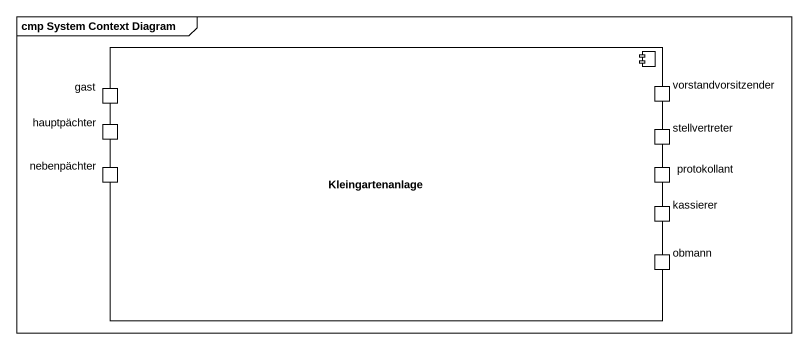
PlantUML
@startuml
mainframe cmp System Context Diagram
component Kleingartenanlage {
  port gast
  port vorstandvorsitzender
  port hauptpächter
  port stellvertreter
  port nebenpächter
  port protokollant
  port kassierer
  port obmann
}
@enduml
